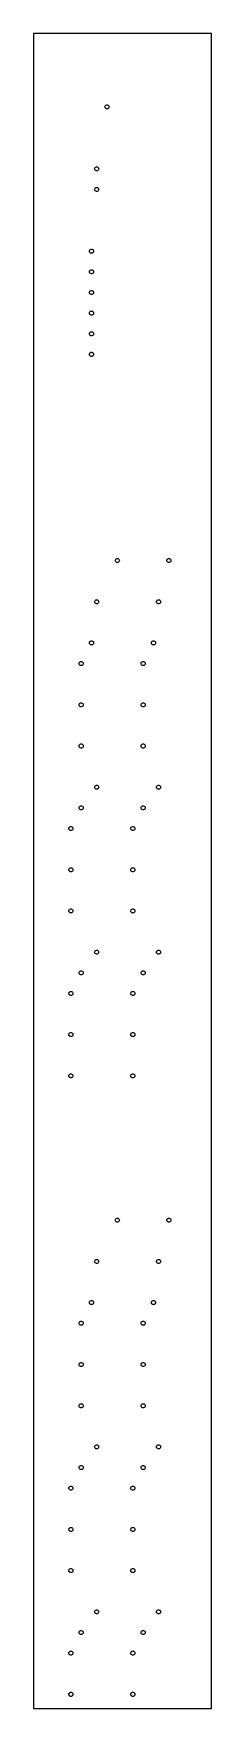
# Model space of a CAD drawing. Header units: metres. Extents: x 0 to 69, y 0 to 650.
import ezdxf

# ---------------------------------------------------------------- set-up
doc = ezdxf.new("R2010")
doc.units = ezdxf.units.M

msp = doc.modelspace()

# ---------------------------------------------------------------- linework, layer by layer
for p, q in [((69, 650), (0, 650)), ((0, 650), (0, 0)), ((69, 0), (69, 650)), ((27.7, 621.5), (27.7482, 621.774)), ((27.7482, 621.226), (27.7, 621.5)), ((27.7482, 621.774), (27.8872, 622.014)), ((27.8872, 620.986), (27.7482, 621.226)), ((27.8872, 622.014), (28.1, 622.193)), ((28.1, 620.807), (27.8872, 620.986)), ((28.1, 622.193), (28.3611, 622.288)), ((28.3611, 620.712), (28.1, 620.807)), ((28.3611, 622.288), (28.6389, 622.288)), ((28.6389, 620.712), (28.3611, 620.712)), ((28.6389, 622.288), (28.9, 622.193)), ((28.9, 620.807), (28.6389, 620.712)), ((28.9, 622.193), (29.1128, 622.014)), ((29.1128, 620.986), (28.9, 620.807)), ((29.1128, 622.014), (29.2518, 621.774)), ((29.2518, 621.226), (29.1128, 620.986)), ((29.2518, 621.774), (29.3, 621.5)), ((29.3, 621.5), (29.2518, 621.226)), ((23.7482, 597.774), (23.8872, 598.014)), ((23.8872, 598.014), (24.1, 598.193)), ((24.1, 598.193), (24.3611, 598.288)), ((24.3611, 598.288), (24.6389, 598.288)), ((24.6389, 598.288), (24.9, 598.193)), ((24.9, 598.193), (25.1128, 598.014)), ((25.1128, 598.014), (25.2518, 597.774)), ((23.7, 597.5), (23.7482, 597.774)), ((23.7482, 597.226), (23.7, 597.5)), ((23.8872, 596.986), (23.7482, 597.226)), ((24.1, 596.807), (23.8872, 596.986)), ((24.3611, 596.712), (24.1, 596.807)), ((24.6389, 596.712), (24.3611, 596.712)), ((24.9, 596.807), (24.6389, 596.712)), ((25.1128, 596.986), (24.9, 596.807)), ((25.2518, 597.226), (25.1128, 596.986)), ((25.2518, 597.774), (25.3, 597.5)), ((25.3, 597.5), (25.2518, 597.226)), ((23.7, 589.5), (23.7482, 589.774)), ((23.7482, 589.226), (23.7, 589.5)), ((23.7482, 589.774), (23.8872, 590.014)), ((23.8872, 588.986), (23.7482, 589.226)), ((23.8872, 590.014), (24.1, 590.193)), ((24.1, 588.807), (23.8872, 588.986)), ((24.1, 590.193), (24.3611, 590.288)), ((24.3611, 588.712), (24.1, 588.807)), ((24.3611, 590.288), (24.6389, 590.288)), ((24.6389, 588.712), (24.3611, 588.712)), ((24.6389, 590.288), (24.9, 590.193)), ((24.9, 588.807), (24.6389, 588.712)), ((24.9, 590.193), (25.1128, 590.014)), ((25.1128, 588.986), (24.9, 588.807)), ((25.1128, 590.014), (25.2518, 589.774)), ((25.2518, 589.226), (25.1128, 588.986)), ((25.2518, 589.774), (25.3, 589.5)), ((25.3, 589.5), (25.2518, 589.226)), ((21.7, 565.5), (21.7482, 565.774)), ((21.7482, 565.226), (21.7, 565.5)), ((21.7482, 565.774), (21.8872, 566.014)), ((21.8872, 566.014), (22.1, 566.193)), ((22.1, 566.193), (22.3611, 566.288)), ((22.3611, 566.288), (22.6389, 566.288)), ((22.6389, 566.288), (22.9, 566.193)), ((22.9, 566.193), (23.1128, 566.014)), ((23.1128, 566.014), (23.2518, 565.774)), ((23.2518, 565.774), (23.3, 565.5)), ((23.3, 565.5), (23.2518, 565.226)), ((21.8872, 564.986), (21.7482, 565.226)), ((22.1, 564.807), (21.8872, 564.986)), ((22.3611, 564.712), (22.1, 564.807)), ((22.6389, 564.712), (22.3611, 564.712)), ((22.9, 564.807), (22.6389, 564.712)), ((23.1128, 564.986), (22.9, 564.807)), ((23.2518, 565.226), (23.1128, 564.986)), ((21.7, 557.5), (21.7482, 557.774)), ((21.7482, 557.226), (21.7, 557.5)), ((21.7482, 557.774), (21.8872, 558.014)), ((21.8872, 556.986), (21.7482, 557.226)), ((21.8872, 558.014), (22.1, 558.193)), ((22.1, 556.807), (21.8872, 556.986)), ((22.1, 558.193), (22.3611, 558.288)), ((22.3611, 556.712), (22.1, 556.807)), ((22.3611, 558.288), (22.6389, 558.288)), ((22.6389, 556.712), (22.3611, 556.712)), ((22.6389, 558.288), (22.9, 558.193)), ((22.9, 556.807), (22.6389, 556.712)), ((22.9, 558.193), (23.1128, 558.014)), ((23.1128, 556.986), (22.9, 556.807)), ((23.1128, 558.014), (23.2518, 557.774)), ((23.2518, 557.226), (23.1128, 556.986)), ((23.2518, 557.774), (23.3, 557.5)), ((23.3, 557.5), (23.2518, 557.226)), ((21.7, 549.5), (21.7482, 549.774)), ((21.7482, 549.226), (21.7, 549.5)), ((21.7482, 549.774), (21.8872, 550.014)), ((21.8872, 548.986), (21.7482, 549.226)), ((21.8872, 550.014), (22.1, 550.193)), ((22.1, 548.807), (21.8872, 548.986)), ((22.1, 550.193), (22.3611, 550.288)), ((22.3611, 548.712), (22.1, 548.807)), ((22.3611, 550.288), (22.6389, 550.288)), ((22.6389, 548.712), (22.3611, 548.712)), ((22.6389, 550.288), (22.9, 550.193)), ((22.9, 548.807), (22.6389, 548.712)), ((22.9, 550.193), (23.1128, 550.014)), ((23.1128, 548.986), (22.9, 548.807)), ((23.1128, 550.014), (23.2518, 549.774)), ((23.2518, 549.226), (23.1128, 548.986)), ((23.2518, 549.774), (23.3, 549.5)), ((23.3, 549.5), (23.2518, 549.226)), ((21.7, 541.5), (21.7482, 541.774)), ((21.7482, 541.226), (21.7, 541.5)), ((21.7482, 541.774), (21.8872, 542.014)), ((21.8872, 540.986), (21.7482, 541.226)), ((21.8872, 542.014), (22.1, 542.193)), ((22.1, 540.807), (21.8872, 540.986)), ((22.1, 542.193), (22.3611, 542.288)), ((22.3611, 540.712), (22.1, 540.807)), ((22.3611, 542.288), (22.6389, 542.288)), ((22.6389, 540.712), (22.3611, 540.712)), ((22.6389, 542.288), (22.9, 542.193)), ((22.9, 540.807), (22.6389, 540.712)), ((22.9, 542.193), (23.1128, 542.014)), ((23.1128, 540.986), (22.9, 540.807)), ((23.1128, 542.014), (23.2518, 541.774)), ((23.2518, 541.226), (23.1128, 540.986)), ((23.2518, 541.774), (23.3, 541.5)), ((23.3, 541.5), (23.2518, 541.226)), ((21.7, 533.5), (21.7482, 533.774)), ((21.7482, 533.226), (21.7, 533.5)), ((21.7482, 533.774), (21.8872, 534.014)), ((21.8872, 532.986), (21.7482, 533.226)), ((21.8872, 534.014), (22.1, 534.193)), ((22.1, 534.193), (22.3611, 534.288)), ((22.3611, 534.288), (22.6389, 534.288)), ((22.6389, 534.288), (22.9, 534.193)), ((22.9, 534.193), (23.1128, 534.014)), ((23.1128, 534.014), (23.2518, 533.774)), ((23.2518, 533.226), (23.1128, 532.986)), ((23.2518, 533.774), (23.3, 533.5)), ((23.3, 533.5), (23.2518, 533.226)), ((22.1, 532.807), (21.8872, 532.986)), ((22.3611, 532.712), (22.1, 532.807)), ((22.6389, 532.712), (22.3611, 532.712)), ((22.9, 532.807), (22.6389, 532.712)), ((23.1128, 532.986), (22.9, 532.807)), ((21.7, 525.5), (21.7482, 525.774)), ((21.7482, 525.226), (21.7, 525.5)), ((21.7482, 525.774), (21.8872, 526.014)), ((21.8872, 524.986), (21.7482, 525.226)), ((21.8872, 526.014), (22.1, 526.193)), ((22.1, 524.807), (21.8872, 524.986)), ((22.1, 526.193), (22.3611, 526.288)), ((22.3611, 524.712), (22.1, 524.807)), ((22.3611, 526.288), (22.6389, 526.288)), ((22.6389, 524.712), (22.3611, 524.712)), ((22.6389, 526.288), (22.9, 526.193)), ((22.9, 524.807), (22.6389, 524.712)), ((22.9, 526.193), (23.1128, 526.014)), ((23.1128, 524.986), (22.9, 524.807)), ((23.1128, 526.014), (23.2518, 525.774)), ((23.2518, 525.226), (23.1128, 524.986)), ((23.2518, 525.774), (23.3, 525.5)), ((23.3, 525.5), (23.2518, 525.226)), ((31.7, 445.5), (31.7482, 445.774)), ((31.7482, 445.226), (31.7, 445.5)), ((31.7482, 445.774), (31.8872, 446.014)), ((31.8872, 444.986), (31.7482, 445.226)), ((31.8872, 446.014), (32.1, 446.193)), ((32.1, 444.807), (31.8872, 444.986)), ((32.1, 446.193), (32.3611, 446.288)), ((32.3611, 444.712), (32.1, 444.807)), ((32.3611, 446.288), (32.6389, 446.288)), ((32.6389, 444.712), (32.3611, 444.712)), ((32.6389, 446.288), (32.9, 446.193)), ((32.9, 444.807), (32.6389, 444.712)), ((32.9, 446.193), (33.1128, 446.014)), ((33.1128, 444.986), (32.9, 444.807)), ((33.1128, 446.014), (33.2518, 445.774)), ((33.2518, 445.226), (33.1128, 444.986)), ((33.2518, 445.774), (33.3, 445.5)), ((33.3, 445.5), (33.2518, 445.226)), ((51.7, 445.5), (51.7482, 445.774)), ((51.7482, 445.226), (51.7, 445.5)), ((51.7482, 445.774), (51.8872, 446.014)), ((51.8872, 444.986), (51.7482, 445.226)), ((51.8872, 446.014), (52.1, 446.193)), ((52.1, 444.807), (51.8872, 444.986)), ((52.1, 446.193), (52.3611, 446.288)), ((52.3611, 444.712), (52.1, 444.807)), ((52.3611, 446.288), (52.6389, 446.288)), ((52.6389, 444.712), (52.3611, 444.712)), ((52.6389, 446.288), (52.9, 446.193)), ((52.9, 444.807), (52.6389, 444.712)), ((52.9, 446.193), (53.1128, 446.014)), ((53.1128, 444.986), (52.9, 444.807)), ((53.1128, 446.014), (53.2518, 445.774)), ((53.2518, 445.226), (53.1128, 444.986)), ((53.2518, 445.774), (53.3, 445.5)), ((53.3, 445.5), (53.2518, 445.226)), ((23.7, 429.5), (23.7482, 429.774)), ((23.7482, 429.226), (23.7, 429.5)), ((23.7482, 429.774), (23.8872, 430.014)), ((23.8872, 428.986), (23.7482, 429.226)), ((23.8872, 430.014), (24.1, 430.193)), ((24.1, 430.193), (24.3611, 430.288)), ((24.3611, 430.288), (24.6389, 430.288)), ((24.6389, 430.288), (24.9, 430.193)), ((24.9, 430.193), (25.1128, 430.014)), ((25.1128, 430.014), (25.2518, 429.774)), ((25.2518, 429.226), (25.1128, 428.986)), ((25.2518, 429.774), (25.3, 429.5)), ((25.3, 429.5), (25.2518, 429.226)), ((47.7, 429.5), (47.7482, 429.774)), ((47.7482, 429.226), (47.7, 429.5)), ((47.7482, 429.774), (47.8872, 430.014)), ((47.8872, 428.986), (47.7482, 429.226)), ((47.8872, 430.014), (48.1, 430.193)), ((48.1, 430.193), (48.3611, 430.288)), ((48.3611, 430.288), (48.6389, 430.288)), ((48.6389, 430.288), (48.9, 430.193)), ((48.9, 430.193), (49.1128, 430.014)), ((49.1128, 430.014), (49.2518, 429.774)), ((49.2518, 429.226), (49.1128, 428.986)), ((49.2518, 429.774), (49.3, 429.5)), ((49.3, 429.5), (49.2518, 429.226)), ((24.1, 428.807), (23.8872, 428.986)), ((24.3611, 428.712), (24.1, 428.807)), ((24.6389, 428.712), (24.3611, 428.712)), ((24.9, 428.807), (24.6389, 428.712)), ((25.1128, 428.986), (24.9, 428.807)), ((48.1, 428.807), (47.8872, 428.986)), ((48.3611, 428.712), (48.1, 428.807)), ((48.6389, 428.712), (48.3611, 428.712)), ((48.9, 428.807), (48.6389, 428.712)), ((49.1128, 428.986), (48.9, 428.807)), ((21.7, 413.5), (21.7482, 413.774)), ((21.7482, 413.226), (21.7, 413.5)), ((21.7482, 413.774), (21.8872, 414.014)), ((21.8872, 412.986), (21.7482, 413.226)), ((21.8872, 414.014), (22.1, 414.193)), ((22.1, 412.807), (21.8872, 412.986)), ((22.1, 414.193), (22.3611, 414.288)), ((22.3611, 412.712), (22.1, 412.807)), ((22.3611, 414.288), (22.6389, 414.288)), ((22.6389, 412.712), (22.3611, 412.712)), ((22.6389, 414.288), (22.9, 414.193)), ((22.9, 412.807), (22.6389, 412.712)), ((22.9, 414.193), (23.1128, 414.014)), ((23.1128, 412.986), (22.9, 412.807)), ((23.1128, 414.014), (23.2518, 413.774)), ((23.2518, 413.226), (23.1128, 412.986)), ((23.2518, 413.774), (23.3, 413.5)), ((23.3, 413.5), (23.2518, 413.226)), ((45.7, 413.5), (45.7482, 413.774)), ((45.7482, 413.226), (45.7, 413.5)), ((45.7482, 413.774), (45.8872, 414.014)), ((45.8872, 412.986), (45.7482, 413.226)), ((45.8872, 414.014), (46.1, 414.193)), ((46.1, 412.807), (45.8872, 412.986)), ((46.1, 414.193), (46.3611, 414.288)), ((46.3611, 412.712), (46.1, 412.807)), ((46.3611, 414.288), (46.6389, 414.288)), ((46.6389, 412.712), (46.3611, 412.712)), ((46.6389, 414.288), (46.9, 414.193)), ((46.9, 412.807), (46.6389, 412.712)), ((46.9, 414.193), (47.1128, 414.014)), ((47.1128, 412.986), (46.9, 412.807)), ((47.1128, 414.014), (47.2518, 413.774)), ((47.2518, 413.226), (47.1128, 412.986)), ((47.2518, 413.774), (47.3, 413.5)), ((47.3, 413.5), (47.2518, 413.226)), ((17.7, 405.5), (17.7482, 405.774)), ((17.7482, 405.226), (17.7, 405.5)), ((17.7482, 405.774), (17.8872, 406.014)), ((17.8872, 404.986), (17.7482, 405.226)), ((17.8872, 406.014), (18.1, 406.193)), ((18.1, 404.807), (17.8872, 404.986)), ((18.1, 406.193), (18.3611, 406.288)), ((18.3611, 404.712), (18.1, 404.807)), ((18.3611, 406.288), (18.6389, 406.288)), ((18.6389, 404.712), (18.3611, 404.712)), ((18.6389, 406.288), (18.9, 406.193)), ((18.9, 404.807), (18.6389, 404.712)), ((18.9, 406.193), (19.1128, 406.014)), ((19.1128, 404.986), (18.9, 404.807)), ((19.1128, 406.014), (19.2518, 405.774)), ((19.2518, 405.226), (19.1128, 404.986)), ((19.2518, 405.774), (19.3, 405.5)), ((19.3, 405.5), (19.2518, 405.226)), ((41.7, 405.5), (41.7482, 405.774)), ((41.7482, 405.226), (41.7, 405.5)), ((41.7482, 405.774), (41.8872, 406.014)), ((41.8872, 404.986), (41.7482, 405.226)), ((41.8872, 406.014), (42.1, 406.193)), ((42.1, 404.807), (41.8872, 404.986)), ((42.1, 406.193), (42.3611, 406.288)), ((42.3611, 404.712), (42.1, 404.807)), ((42.3611, 406.288), (42.6389, 406.288)), ((42.6389, 404.712), (42.3611, 404.712)), ((42.6389, 406.288), (42.9, 406.193)), ((42.9, 404.807), (42.6389, 404.712)), ((42.9, 406.193), (43.1128, 406.014)), ((43.1128, 404.986), (42.9, 404.807)), ((43.1128, 406.014), (43.2518, 405.774)), ((43.2518, 405.226), (43.1128, 404.986)), ((43.2518, 405.774), (43.3, 405.5)), ((43.3, 405.5), (43.2518, 405.226)), ((17.7482, 389.774), (17.8872, 390.014)), ((17.8872, 390.014), (18.1, 390.193)), ((18.1, 390.193), (18.3611, 390.288)), ((18.3611, 390.288), (18.6389, 390.288)), ((18.6389, 390.288), (18.9, 390.193)), ((18.9, 390.193), (19.1128, 390.014)), ((19.1128, 390.014), (19.2518, 389.774)), ((41.7482, 389.774), (41.8872, 390.014)), ((41.8872, 390.014), (42.1, 390.193)), ((42.1, 390.193), (42.3611, 390.288)), ((42.3611, 390.288), (42.6389, 390.288)), ((42.6389, 390.288), (42.9, 390.193)), ((42.9, 390.193), (43.1128, 390.014)), ((43.1128, 390.014), (43.2518, 389.774)), ((17.7, 389.5), (17.7482, 389.774)), ((17.7482, 389.226), (17.7, 389.5)), ((17.8872, 388.986), (17.7482, 389.226)), ((18.1, 388.807), (17.8872, 388.986)), ((18.3611, 388.712), (18.1, 388.807)), ((18.6389, 388.712), (18.3611, 388.712)), ((18.9, 388.807), (18.6389, 388.712)), ((19.1128, 388.986), (18.9, 388.807)), ((19.2518, 389.226), (19.1128, 388.986)), ((19.2518, 389.774), (19.3, 389.5)), ((19.3, 389.5), (19.2518, 389.226)), ((41.7, 389.5), (41.7482, 389.774)), ((41.7482, 389.226), (41.7, 389.5)), ((41.8872, 388.986), (41.7482, 389.226)), ((42.1, 388.807), (41.8872, 388.986)), ((42.3611, 388.712), (42.1, 388.807)), ((42.6389, 388.712), (42.3611, 388.712)), ((42.9, 388.807), (42.6389, 388.712)), ((43.1128, 388.986), (42.9, 388.807)), ((43.2518, 389.226), (43.1128, 388.986)), ((43.2518, 389.774), (43.3, 389.5)), ((43.3, 389.5), (43.2518, 389.226)), ((17.7, 373.5), (17.7482, 373.774)), ((17.7482, 373.226), (17.7, 373.5)), ((17.7482, 373.774), (17.8872, 374.014)), ((17.8872, 372.986), (17.7482, 373.226)), ((17.8872, 374.014), (18.1, 374.193)), ((18.1, 372.807), (17.8872, 372.986)), ((18.1, 374.193), (18.3611, 374.288)), ((18.3611, 372.712), (18.1, 372.807)), ((18.3611, 374.288), (18.6389, 374.288)), ((18.6389, 372.712), (18.3611, 372.712)), ((18.6389, 374.288), (18.9, 374.193)), ((18.9, 372.807), (18.6389, 372.712)), ((18.9, 374.193), (19.1128, 374.014)), ((19.1128, 372.986), (18.9, 372.807)), ((19.1128, 374.014), (19.2518, 373.774)), ((19.2518, 373.226), (19.1128, 372.986)), ((19.2518, 373.774), (19.3, 373.5)), ((19.3, 373.5), (19.2518, 373.226)), ((41.7, 373.5), (41.7482, 373.774)), ((41.7482, 373.226), (41.7, 373.5)), ((41.7482, 373.774), (41.8872, 374.014)), ((41.8872, 372.986), (41.7482, 373.226)), ((41.8872, 374.014), (42.1, 374.193)), ((42.1, 372.807), (41.8872, 372.986)), ((42.1, 374.193), (42.3611, 374.288)), ((42.3611, 372.712), (42.1, 372.807)), ((42.3611, 374.288), (42.6389, 374.288)), ((42.6389, 372.712), (42.3611, 372.712)), ((42.6389, 374.288), (42.9, 374.193)), ((42.9, 372.807), (42.6389, 372.712)), ((42.9, 374.193), (43.1128, 374.014)), ((43.1128, 372.986), (42.9, 372.807)), ((43.1128, 374.014), (43.2518, 373.774)), ((43.2518, 373.226), (43.1128, 372.986)), ((43.2518, 373.774), (43.3, 373.5)), ((43.3, 373.5), (43.2518, 373.226)), ((23.7, 357.5), (23.7482, 357.774)), ((23.7482, 357.226), (23.7, 357.5)), ((23.7482, 357.774), (23.8872, 358.014)), ((23.8872, 358.014), (24.1, 358.193)), ((24.1, 358.193), (24.3611, 358.288)), ((24.3611, 358.288), (24.6389, 358.288)), ((24.6389, 358.288), (24.9, 358.193)), ((24.9, 358.193), (25.1128, 358.014)), ((25.1128, 358.014), (25.2518, 357.774)), ((25.2518, 357.774), (25.3, 357.5)), ((25.3, 357.5), (25.2518, 357.226)), ((47.7, 357.5), (47.7482, 357.774)), ((47.7482, 357.226), (47.7, 357.5)), ((47.7482, 357.774), (47.8872, 358.014)), ((47.8872, 358.014), (48.1, 358.193)), ((48.1, 358.193), (48.3611, 358.288)), ((48.3611, 358.288), (48.6389, 358.288)), ((48.6389, 358.288), (48.9, 358.193)), ((48.9, 358.193), (49.1128, 358.014)), ((49.1128, 358.014), (49.2518, 357.774)), ((49.2518, 357.774), (49.3, 357.5)), ((49.3, 357.5), (49.2518, 357.226)), ((23.8872, 356.986), (23.7482, 357.226)), ((24.1, 356.807), (23.8872, 356.986)), ((24.3611, 356.712), (24.1, 356.807)), ((24.6389, 356.712), (24.3611, 356.712)), ((24.9, 356.807), (24.6389, 356.712)), ((25.1128, 356.986), (24.9, 356.807)), ((25.2518, 357.226), (25.1128, 356.986)), ((47.8872, 356.986), (47.7482, 357.226)), ((48.1, 356.807), (47.8872, 356.986)), ((48.3611, 356.712), (48.1, 356.807)), ((48.6389, 356.712), (48.3611, 356.712)), ((48.9, 356.807), (48.6389, 356.712)), ((49.1128, 356.986), (48.9, 356.807)), ((49.2518, 357.226), (49.1128, 356.986)), ((17.7, 349.5), (17.7482, 349.774)), ((17.7482, 349.226), (17.7, 349.5)), ((17.7482, 349.774), (17.8872, 350.014)), ((17.8872, 348.986), (17.7482, 349.226)), ((17.8872, 350.014), (18.1, 350.193)), ((18.1, 348.807), (17.8872, 348.986)), ((18.1, 350.193), (18.3611, 350.288)), ((18.3611, 348.712), (18.1, 348.807)), ((18.3611, 350.288), (18.6389, 350.288)), ((18.6389, 348.712), (18.3611, 348.712)), ((18.6389, 350.288), (18.9, 350.193)), ((18.9, 348.807), (18.6389, 348.712)), ((18.9, 350.193), (19.1128, 350.014)), ((19.1128, 348.986), (18.9, 348.807)), ((19.1128, 350.014), (19.2518, 349.774)), ((19.2518, 349.226), (19.1128, 348.986)), ((19.2518, 349.774), (19.3, 349.5)), ((19.3, 349.5), (19.2518, 349.226)), ((41.7, 349.5), (41.7482, 349.774)), ((41.7482, 349.226), (41.7, 349.5)), ((41.7482, 349.774), (41.8872, 350.014)), ((41.8872, 348.986), (41.7482, 349.226)), ((41.8872, 350.014), (42.1, 350.193)), ((42.1, 348.807), (41.8872, 348.986)), ((42.1, 350.193), (42.3611, 350.288)), ((42.3611, 348.712), (42.1, 348.807)), ((42.3611, 350.288), (42.6389, 350.288)), ((42.6389, 348.712), (42.3611, 348.712)), ((42.6389, 350.288), (42.9, 350.193)), ((42.9, 348.807), (42.6389, 348.712)), ((42.9, 350.193), (43.1128, 350.014)), ((43.1128, 348.986), (42.9, 348.807)), ((43.1128, 350.014), (43.2518, 349.774)), ((43.2518, 349.226), (43.1128, 348.986)), ((43.2518, 349.774), (43.3, 349.5)), ((43.3, 349.5), (43.2518, 349.226)), ((13.7, 341.5), (13.7482, 341.774)), ((13.7482, 341.226), (13.7, 341.5)), ((13.7482, 341.774), (13.8872, 342.014)), ((13.8872, 340.986), (13.7482, 341.226)), ((13.8872, 342.014), (14.1, 342.193)), ((14.1, 340.807), (13.8872, 340.986)), ((14.1, 342.193), (14.3611, 342.288)), ((14.3611, 340.712), (14.1, 340.807)), ((14.3611, 342.288), (14.6389, 342.288)), ((14.6389, 340.712), (14.3611, 340.712)), ((14.6389, 342.288), (14.9, 342.193)), ((14.9, 340.807), (14.6389, 340.712)), ((14.9, 342.193), (15.1128, 342.014)), ((15.1128, 340.986), (14.9, 340.807)), ((15.1128, 342.014), (15.2517, 341.774)), ((15.2517, 341.226), (15.1128, 340.986)), ((15.2517, 341.774), (15.3, 341.5)), ((15.3, 341.5), (15.2517, 341.226)), ((37.7, 341.5), (37.7482, 341.774)), ((37.7482, 341.226), (37.7, 341.5)), ((37.7482, 341.774), (37.8872, 342.014)), ((37.8872, 340.986), (37.7482, 341.226)), ((37.8872, 342.014), (38.1, 342.193)), ((38.1, 340.807), (37.8872, 340.986)), ((38.1, 342.193), (38.3611, 342.288)), ((38.3611, 340.712), (38.1, 340.807)), ((38.3611, 342.288), (38.6389, 342.288)), ((38.6389, 340.712), (38.3611, 340.712)), ((38.6389, 342.288), (38.9, 342.193)), ((38.9, 340.807), (38.6389, 340.712)), ((38.9, 342.193), (39.1128, 342.014)), ((39.1128, 340.986), (38.9, 340.807)), ((39.1128, 342.014), (39.2518, 341.774)), ((39.2518, 341.226), (39.1128, 340.986)), ((39.2518, 341.774), (39.3, 341.5)), ((39.3, 341.5), (39.2518, 341.226)), ((13.7, 325.5), (13.7482, 325.774)), ((13.7482, 325.226), (13.7, 325.5)), ((13.7482, 325.774), (13.8872, 326.014)), ((13.8872, 324.986), (13.7482, 325.226)), ((13.8872, 326.014), (14.1, 326.193)), ((14.1, 326.193), (14.3611, 326.288)), ((14.3611, 326.288), (14.6389, 326.288)), ((14.6389, 326.288), (14.9, 326.193)), ((14.9, 326.193), (15.1128, 326.014)), ((15.1128, 326.014), (15.2517, 325.774)), ((15.2517, 325.226), (15.1128, 324.986)), ((15.2517, 325.774), (15.3, 325.5)), ((15.3, 325.5), (15.2517, 325.226)), ((37.7, 325.5), (37.7482, 325.774)), ((37.7482, 325.226), (37.7, 325.5)), ((37.7482, 325.774), (37.8872, 326.014)), ((37.8872, 324.986), (37.7482, 325.226)), ((37.8872, 326.014), (38.1, 326.193)), ((38.1, 326.193), (38.3611, 326.288)), ((38.3611, 326.288), (38.6389, 326.288)), ((38.6389, 326.288), (38.9, 326.193)), ((38.9, 326.193), (39.1128, 326.014)), ((39.1128, 326.014), (39.2518, 325.774)), ((39.2518, 325.226), (39.1128, 324.986)), ((39.2518, 325.774), (39.3, 325.5)), ((39.3, 325.5), (39.2518, 325.226)), ((14.1, 324.807), (13.8872, 324.986)), ((14.3611, 324.712), (14.1, 324.807)), ((14.6389, 324.712), (14.3611, 324.712)), ((14.9, 324.807), (14.6389, 324.712)), ((15.1128, 324.986), (14.9, 324.807)), ((38.1, 324.807), (37.8872, 324.986)), ((38.3611, 324.712), (38.1, 324.807)), ((38.6389, 324.712), (38.3611, 324.712)), ((38.9, 324.807), (38.6389, 324.712)), ((39.1128, 324.986), (38.9, 324.807)), ((13.7, 309.5), (13.7482, 309.774)), ((13.7482, 309.226), (13.7, 309.5)), ((13.7482, 309.774), (13.8872, 310.014)), ((13.8872, 308.986), (13.7482, 309.226)), ((13.8872, 310.014), (14.1, 310.193)), ((14.1, 308.807), (13.8872, 308.986)), ((14.1, 310.193), (14.3611, 310.288)), ((14.3611, 308.712), (14.1, 308.807)), ((14.3611, 310.288), (14.6389, 310.288)), ((14.6389, 308.712), (14.3611, 308.712)), ((14.6389, 310.288), (14.9, 310.193)), ((14.9, 308.807), (14.6389, 308.712)), ((14.9, 310.193), (15.1128, 310.014)), ((15.1128, 308.986), (14.9, 308.807)), ((15.1128, 310.014), (15.2517, 309.774)), ((15.2517, 309.226), (15.1128, 308.986)), ((15.2517, 309.774), (15.3, 309.5)), ((15.3, 309.5), (15.2517, 309.226)), ((37.7, 309.5), (37.7482, 309.774)), ((37.7482, 309.226), (37.7, 309.5)), ((37.7482, 309.774), (37.8872, 310.014)), ((37.8872, 308.986), (37.7482, 309.226)), ((37.8872, 310.014), (38.1, 310.193)), ((38.1, 308.807), (37.8872, 308.986)), ((38.1, 310.193), (38.3611, 310.288)), ((38.3611, 308.712), (38.1, 308.807)), ((38.3611, 310.288), (38.6389, 310.288)), ((38.6389, 308.712), (38.3611, 308.712)), ((38.6389, 310.288), (38.9, 310.193)), ((38.9, 308.807), (38.6389, 308.712)), ((38.9, 310.193), (39.1128, 310.014)), ((39.1128, 308.986), (38.9, 308.807)), ((39.1128, 310.014), (39.2518, 309.774)), ((39.2518, 309.226), (39.1128, 308.986)), ((39.2518, 309.774), (39.3, 309.5)), ((39.3, 309.5), (39.2518, 309.226)), ((23.7, 293.5), (23.7482, 293.774)), ((23.7482, 293.226), (23.7, 293.5)), ((23.7482, 293.774), (23.8872, 294.014)), ((23.8872, 292.986), (23.7482, 293.226)), ((23.8872, 294.014), (24.1, 294.193)), ((24.1, 292.807), (23.8872, 292.986)), ((24.1, 294.193), (24.3611, 294.288)), ((24.3611, 292.712), (24.1, 292.807)), ((24.3611, 294.288), (24.6389, 294.288)), ((24.6389, 292.712), (24.3611, 292.712)), ((24.6389, 294.288), (24.9, 294.193)), ((24.9, 292.807), (24.6389, 292.712)), ((24.9, 294.193), (25.1128, 294.014)), ((25.1128, 292.986), (24.9, 292.807)), ((25.1128, 294.014), (25.2518, 293.774)), ((25.2518, 293.226), (25.1128, 292.986)), ((25.2518, 293.774), (25.3, 293.5)), ((25.3, 293.5), (25.2518, 293.226)), ((47.7, 293.5), (47.7482, 293.774)), ((47.7482, 293.226), (47.7, 293.5)), ((47.7482, 293.774), (47.8872, 294.014)), ((47.8872, 292.986), (47.7482, 293.226)), ((47.8872, 294.014), (48.1, 294.193)), ((48.1, 292.807), (47.8872, 292.986)), ((48.1, 294.193), (48.3611, 294.288)), ((48.3611, 292.712), (48.1, 292.807)), ((48.3611, 294.288), (48.6389, 294.288)), ((48.6389, 292.712), (48.3611, 292.712)), ((48.6389, 294.288), (48.9, 294.193)), ((48.9, 292.807), (48.6389, 292.712)), ((48.9, 294.193), (49.1128, 294.014)), ((49.1128, 292.986), (48.9, 292.807)), ((49.1128, 294.014), (49.2518, 293.774)), ((49.2518, 293.226), (49.1128, 292.986)), ((49.2518, 293.774), (49.3, 293.5)), ((49.3, 293.5), (49.2518, 293.226)), ((17.7482, 285.774), (17.8872, 286.014)), ((17.8872, 286.014), (18.1, 286.193)), ((18.1, 286.193), (18.3611, 286.288)), ((18.3611, 286.288), (18.6389, 286.288)), ((18.6389, 286.288), (18.9, 286.193)), ((18.9, 286.193), (19.1128, 286.014)), ((19.1128, 286.014), (19.2518, 285.774)), ((41.7482, 285.774), (41.8872, 286.014)), ((41.8872, 286.014), (42.1, 286.193)), ((42.1, 286.193), (42.3611, 286.288)), ((42.3611, 286.288), (42.6389, 286.288)), ((42.6389, 286.288), (42.9, 286.193)), ((42.9, 286.193), (43.1128, 286.014)), ((43.1128, 286.014), (43.2518, 285.774)), ((17.7, 285.5), (17.7482, 285.774)), ((17.7482, 285.226), (17.7, 285.5)), ((17.8872, 284.986), (17.7482, 285.226)), ((18.1, 284.807), (17.8872, 284.986)), ((18.3611, 284.712), (18.1, 284.807)), ((18.6389, 284.712), (18.3611, 284.712)), ((18.9, 284.807), (18.6389, 284.712)), ((19.1128, 284.986), (18.9, 284.807)), ((19.2518, 285.226), (19.1128, 284.986)), ((19.2518, 285.774), (19.3, 285.5)), ((19.3, 285.5), (19.2518, 285.226)), ((41.7, 285.5), (41.7482, 285.774)), ((41.7482, 285.226), (41.7, 285.5)), ((41.8872, 284.986), (41.7482, 285.226)), ((42.1, 284.807), (41.8872, 284.986)), ((42.3611, 284.712), (42.1, 284.807)), ((42.6389, 284.712), (42.3611, 284.712)), ((42.9, 284.807), (42.6389, 284.712)), ((43.1128, 284.986), (42.9, 284.807)), ((43.2518, 285.226), (43.1128, 284.986)), ((43.2518, 285.774), (43.3, 285.5)), ((43.3, 285.5), (43.2518, 285.226)), ((13.7, 277.5), (13.7482, 277.774)), ((13.7482, 277.226), (13.7, 277.5)), ((13.7482, 277.774), (13.8872, 278.014)), ((13.8872, 276.986), (13.7482, 277.226)), ((13.8872, 278.014), (14.1, 278.193)), ((14.1, 276.807), (13.8872, 276.986)), ((14.1, 278.193), (14.3611, 278.288)), ((14.3611, 276.712), (14.1, 276.807)), ((14.3611, 278.288), (14.6389, 278.288)), ((14.6389, 276.712), (14.3611, 276.712)), ((14.6389, 278.288), (14.9, 278.193)), ((14.9, 276.807), (14.6389, 276.712)), ((14.9, 278.193), (15.1128, 278.014)), ((15.1128, 276.986), (14.9, 276.807)), ((15.1128, 278.014), (15.2517, 277.774)), ((15.2517, 277.226), (15.1128, 276.986)), ((15.2517, 277.774), (15.3, 277.5)), ((15.3, 277.5), (15.2517, 277.226)), ((37.7, 277.5), (37.7482, 277.774)), ((37.7482, 277.226), (37.7, 277.5)), ((37.7482, 277.774), (37.8872, 278.014)), ((37.8872, 276.986), (37.7482, 277.226)), ((37.8872, 278.014), (38.1, 278.193)), ((38.1, 276.807), (37.8872, 276.986)), ((38.1, 278.193), (38.3611, 278.288)), ((38.3611, 276.712), (38.1, 276.807)), ((38.3611, 278.288), (38.6389, 278.288)), ((38.6389, 276.712), (38.3611, 276.712)), ((38.6389, 278.288), (38.9, 278.193)), ((38.9, 276.807), (38.6389, 276.712)), ((38.9, 278.193), (39.1128, 278.014)), ((39.1128, 276.986), (38.9, 276.807)), ((39.1128, 278.014), (39.2518, 277.774)), ((39.2518, 277.226), (39.1128, 276.986)), ((39.2518, 277.774), (39.3, 277.5)), ((39.3, 277.5), (39.2518, 277.226)), ((13.7, 261.5), (13.7482, 261.774)), ((13.7482, 261.226), (13.7, 261.5)), ((13.7482, 261.774), (13.8872, 262.014)), ((13.8872, 260.986), (13.7482, 261.226)), ((13.8872, 262.014), (14.1, 262.193)), ((14.1, 260.807), (13.8872, 260.986)), ((14.1, 262.193), (14.3611, 262.288)), ((14.3611, 260.712), (14.1, 260.807)), ((14.3611, 262.288), (14.6389, 262.288)), ((14.6389, 260.712), (14.3611, 260.712)), ((14.6389, 262.288), (14.9, 262.193)), ((14.9, 260.807), (14.6389, 260.712)), ((14.9, 262.193), (15.1128, 262.014)), ((15.1128, 260.986), (14.9, 260.807)), ((15.1128, 262.014), (15.2517, 261.774)), ((15.2517, 261.226), (15.1128, 260.986)), ((15.2517, 261.774), (15.3, 261.5)), ((15.3, 261.5), (15.2517, 261.226)), ((37.7, 261.5), (37.7482, 261.774)), ((37.7482, 261.226), (37.7, 261.5)), ((37.7482, 261.774), (37.8872, 262.014)), ((37.8872, 260.986), (37.7482, 261.226)), ((37.8872, 262.014), (38.1, 262.193)), ((38.1, 260.807), (37.8872, 260.986)), ((38.1, 262.193), (38.3611, 262.288)), ((38.3611, 260.712), (38.1, 260.807)), ((38.3611, 262.288), (38.6389, 262.288)), ((38.6389, 260.712), (38.3611, 260.712)), ((38.6389, 262.288), (38.9, 262.193)), ((38.9, 260.807), (38.6389, 260.712)), ((38.9, 262.193), (39.1128, 262.014)), ((39.1128, 260.986), (38.9, 260.807)), ((39.1128, 262.014), (39.2518, 261.774)), ((39.2518, 261.226), (39.1128, 260.986)), ((39.2518, 261.774), (39.3, 261.5)), ((39.3, 261.5), (39.2518, 261.226)), ((13.7, 245.5), (13.7482, 245.774)), ((13.7482, 245.226), (13.7, 245.5)), ((13.7482, 245.774), (13.8872, 246.014)), ((13.8872, 244.986), (13.7482, 245.226)), ((13.8872, 246.014), (14.1, 246.193)), ((14.1, 244.807), (13.8872, 244.986)), ((14.1, 246.193), (14.3611, 246.288)), ((14.3611, 244.712), (14.1, 244.807)), ((14.3611, 246.288), (14.6389, 246.288)), ((14.6389, 244.712), (14.3611, 244.712)), ((14.6389, 246.288), (14.9, 246.193)), ((14.9, 244.807), (14.6389, 244.712)), ((14.9, 246.193), (15.1128, 246.014)), ((15.1128, 244.986), (14.9, 244.807)), ((15.1128, 246.014), (15.2517, 245.774)), ((15.2517, 245.226), (15.1128, 244.986)), ((15.2517, 245.774), (15.3, 245.5)), ((15.3, 245.5), (15.2517, 245.226)), ((37.7, 245.5), (37.7482, 245.774)), ((37.7482, 245.226), (37.7, 245.5)), ((37.7482, 245.774), (37.8872, 246.014)), ((37.8872, 244.986), (37.7482, 245.226)), ((37.8872, 246.014), (38.1, 246.193)), ((38.1, 244.807), (37.8872, 244.986)), ((38.1, 246.193), (38.3611, 246.288)), ((38.3611, 244.712), (38.1, 244.807)), ((38.3611, 246.288), (38.6389, 246.288)), ((38.6389, 244.712), (38.3611, 244.712)), ((38.6389, 246.288), (38.9, 246.193)), ((38.9, 244.807), (38.6389, 244.712)), ((38.9, 246.193), (39.1128, 246.014)), ((39.1128, 244.986), (38.9, 244.807)), ((39.1128, 246.014), (39.2518, 245.774)), ((39.2518, 245.226), (39.1128, 244.986)), ((39.2518, 245.774), (39.3, 245.5)), ((39.3, 245.5), (39.2518, 245.226)), ((31.7, 189.5), (31.7482, 189.774)), ((31.7482, 189.226), (31.7, 189.5)), ((31.7482, 189.774), (31.8872, 190.014)), ((31.8872, 188.986), (31.7482, 189.226)), ((31.8872, 190.014), (32.1, 190.193)), ((32.1, 188.807), (31.8872, 188.986)), ((32.1, 190.193), (32.3611, 190.288)), ((32.3611, 188.712), (32.1, 188.807)), ((32.3611, 190.288), (32.6389, 190.288)), ((32.6389, 188.712), (32.3611, 188.712)), ((32.6389, 190.288), (32.9, 190.193)), ((32.9, 188.807), (32.6389, 188.712)), ((32.9, 190.193), (33.1128, 190.014)), ((33.1128, 188.986), (32.9, 188.807)), ((33.1128, 190.014), (33.2518, 189.774)), ((33.2518, 189.226), (33.1128, 188.986)), ((33.2518, 189.774), (33.3, 189.5)), ((33.3, 189.5), (33.2518, 189.226)), ((51.7, 189.5), (51.7482, 189.774)), ((51.7482, 189.226), (51.7, 189.5)), ((51.7482, 189.774), (51.8872, 190.014)), ((51.8872, 188.986), (51.7482, 189.226)), ((51.8872, 190.014), (52.1, 190.193)), ((52.1, 188.807), (51.8872, 188.986)), ((52.1, 190.193), (52.3611, 190.288)), ((52.3611, 188.712), (52.1, 188.807)), ((52.3611, 190.288), (52.6389, 190.288)), ((52.6389, 188.712), (52.3611, 188.712)), ((52.6389, 190.288), (52.9, 190.193)), ((52.9, 188.807), (52.6389, 188.712)), ((52.9, 190.193), (53.1128, 190.014)), ((53.1128, 188.986), (52.9, 188.807)), ((53.1128, 190.014), (53.2518, 189.774)), ((53.2518, 189.226), (53.1128, 188.986)), ((53.2518, 189.774), (53.3, 189.5)), ((53.3, 189.5), (53.2518, 189.226)), ((23.7, 173.5), (23.7482, 173.774)), ((23.7482, 173.226), (23.7, 173.5)), ((23.7482, 173.774), (23.8872, 174.014)), ((23.8872, 172.986), (23.7482, 173.226)), ((23.8872, 174.014), (24.1, 174.193)), ((24.1, 172.807), (23.8872, 172.986)), ((24.1, 174.193), (24.3611, 174.288)), ((24.3611, 172.712), (24.1, 172.807)), ((24.3611, 174.288), (24.6389, 174.288)), ((24.6389, 172.712), (24.3611, 172.712)), ((24.6389, 174.288), (24.9, 174.193)), ((24.9, 172.807), (24.6389, 172.712)), ((24.9, 174.193), (25.1128, 174.014)), ((25.1128, 172.986), (24.9, 172.807)), ((25.1128, 174.014), (25.2518, 173.774)), ((25.2518, 173.226), (25.1128, 172.986)), ((25.2518, 173.774), (25.3, 173.5)), ((25.3, 173.5), (25.2518, 173.226)), ((47.7, 173.5), (47.7482, 173.774)), ((47.7482, 173.226), (47.7, 173.5)), ((47.7482, 173.774), (47.8872, 174.014)), ((47.8872, 172.986), (47.7482, 173.226)), ((47.8872, 174.014), (48.1, 174.193)), ((48.1, 172.807), (47.8872, 172.986)), ((48.1, 174.193), (48.3611, 174.288)), ((48.3611, 172.712), (48.1, 172.807)), ((48.3611, 174.288), (48.6389, 174.288)), ((48.6389, 172.712), (48.3611, 172.712)), ((48.6389, 174.288), (48.9, 174.193)), ((48.9, 172.807), (48.6389, 172.712)), ((48.9, 174.193), (49.1128, 174.014)), ((49.1128, 172.986), (48.9, 172.807)), ((49.1128, 174.014), (49.2518, 173.774)), ((49.2518, 173.226), (49.1128, 172.986)), ((49.2518, 173.774), (49.3, 173.5)), ((49.3, 173.5), (49.2518, 173.226)), ((21.7, 157.5), (21.7482, 157.774)), ((21.7482, 157.226), (21.7, 157.5)), ((21.7482, 157.774), (21.8872, 158.014)), ((21.8872, 156.986), (21.7482, 157.226)), ((21.8872, 158.014), (22.1, 158.193)), ((22.1, 156.807), (21.8872, 156.986)), ((22.1, 158.193), (22.3611, 158.288)), ((22.3611, 156.712), (22.1, 156.807)), ((22.3611, 158.288), (22.6389, 158.288)), ((22.6389, 156.712), (22.3611, 156.712)), ((22.6389, 158.288), (22.9, 158.193)), ((22.9, 156.807), (22.6389, 156.712)), ((22.9, 158.193), (23.1128, 158.014)), ((23.1128, 156.986), (22.9, 156.807)), ((23.1128, 158.014), (23.2518, 157.774)), ((23.2518, 157.226), (23.1128, 156.986)), ((23.2518, 157.774), (23.3, 157.5)), ((23.3, 157.5), (23.2518, 157.226)), ((45.7, 157.5), (45.7482, 157.774)), ((45.7482, 157.226), (45.7, 157.5)), ((45.7482, 157.774), (45.8872, 158.014)), ((45.8872, 156.986), (45.7482, 157.226)), ((45.8872, 158.014), (46.1, 158.193)), ((46.1, 156.807), (45.8872, 156.986)), ((46.1, 158.193), (46.3611, 158.288)), ((46.3611, 156.712), (46.1, 156.807)), ((46.3611, 158.288), (46.6389, 158.288)), ((46.6389, 156.712), (46.3611, 156.712)), ((46.6389, 158.288), (46.9, 158.193)), ((46.9, 156.807), (46.6389, 156.712)), ((46.9, 158.193), (47.1128, 158.014)), ((47.1128, 156.986), (46.9, 156.807)), ((47.1128, 158.014), (47.2518, 157.774)), ((47.2518, 157.226), (47.1128, 156.986)), ((47.2518, 157.774), (47.3, 157.5)), ((47.3, 157.5), (47.2518, 157.226)), ((17.7, 149.5), (17.7482, 149.774)), ((17.7482, 149.226), (17.7, 149.5)), ((17.7482, 149.774), (17.8872, 150.014)), ((17.8872, 150.014), (18.1, 150.193)), ((18.1, 150.193), (18.3611, 150.288)), ((18.3611, 150.288), (18.6389, 150.288)), ((18.6389, 150.288), (18.9, 150.193)), ((18.9, 150.193), (19.1128, 150.014)), ((19.1128, 150.014), (19.2518, 149.774)), ((19.2518, 149.774), (19.3, 149.5)), ((19.3, 149.5), (19.2518, 149.226)), ((41.7, 149.5), (41.7482, 149.774)), ((41.7482, 149.226), (41.7, 149.5)), ((41.7482, 149.774), (41.8872, 150.014)), ((41.8872, 150.014), (42.1, 150.193)), ((42.1, 150.193), (42.3611, 150.288)), ((42.3611, 150.288), (42.6389, 150.288)), ((42.6389, 150.288), (42.9, 150.193)), ((42.9, 150.193), (43.1128, 150.014)), ((43.1128, 150.014), (43.2518, 149.774)), ((43.2518, 149.774), (43.3, 149.5)), ((43.3, 149.5), (43.2518, 149.226)), ((17.8872, 148.986), (17.7482, 149.226)), ((18.1, 148.807), (17.8872, 148.986)), ((18.3611, 148.712), (18.1, 148.807)), ((18.6389, 148.712), (18.3611, 148.712)), ((18.9, 148.807), (18.6389, 148.712)), ((19.1128, 148.986), (18.9, 148.807)), ((19.2518, 149.226), (19.1128, 148.986)), ((41.8872, 148.986), (41.7482, 149.226)), ((42.1, 148.807), (41.8872, 148.986)), ((42.3611, 148.712), (42.1, 148.807)), ((42.6389, 148.712), (42.3611, 148.712)), ((42.9, 148.807), (42.6389, 148.712)), ((43.1128, 148.986), (42.9, 148.807)), ((43.2518, 149.226), (43.1128, 148.986)), ((17.7, 133.5), (17.7482, 133.774)), ((17.7482, 133.226), (17.7, 133.5)), ((17.7482, 133.774), (17.8872, 134.014)), ((17.8872, 132.986), (17.7482, 133.226)), ((17.8872, 134.014), (18.1, 134.193)), ((18.1, 132.807), (17.8872, 132.986)), ((18.1, 134.193), (18.3611, 134.288)), ((18.3611, 132.712), (18.1, 132.807)), ((18.3611, 134.288), (18.6389, 134.288)), ((18.6389, 132.712), (18.3611, 132.712)), ((18.6389, 134.288), (18.9, 134.193)), ((18.9, 132.807), (18.6389, 132.712)), ((18.9, 134.193), (19.1128, 134.014)), ((19.1128, 132.986), (18.9, 132.807)), ((19.1128, 134.014), (19.2518, 133.774)), ((19.2518, 133.226), (19.1128, 132.986)), ((19.2518, 133.774), (19.3, 133.5)), ((19.3, 133.5), (19.2518, 133.226)), ((41.7, 133.5), (41.7482, 133.774)), ((41.7482, 133.226), (41.7, 133.5)), ((41.7482, 133.774), (41.8872, 134.014)), ((41.8872, 132.986), (41.7482, 133.226)), ((41.8872, 134.014), (42.1, 134.193)), ((42.1, 132.807), (41.8872, 132.986)), ((42.1, 134.193), (42.3611, 134.288)), ((42.3611, 132.712), (42.1, 132.807)), ((42.3611, 134.288), (42.6389, 134.288)), ((42.6389, 132.712), (42.3611, 132.712)), ((42.6389, 134.288), (42.9, 134.193)), ((42.9, 132.807), (42.6389, 132.712)), ((42.9, 134.193), (43.1128, 134.014)), ((43.1128, 132.986), (42.9, 132.807)), ((43.1128, 134.014), (43.2518, 133.774)), ((43.2518, 133.226), (43.1128, 132.986)), ((43.2518, 133.774), (43.3, 133.5)), ((43.3, 133.5), (43.2518, 133.226)), ((17.7, 117.5), (17.7482, 117.774)), ((17.7482, 117.226), (17.7, 117.5)), ((17.7482, 117.774), (17.8872, 118.014)), ((17.8872, 116.986), (17.7482, 117.226)), ((17.8872, 118.014), (18.1, 118.193)), ((18.1, 118.193), (18.3611, 118.288)), ((18.3611, 118.288), (18.6389, 118.288)), ((18.6389, 118.288), (18.9, 118.193)), ((18.9, 118.193), (19.1128, 118.014)), ((19.1128, 118.014), (19.2518, 117.774)), ((19.2518, 117.226), (19.1128, 116.986)), ((19.2518, 117.774), (19.3, 117.5)), ((19.3, 117.5), (19.2518, 117.226)), ((41.7, 117.5), (41.7482, 117.774)), ((41.7482, 117.226), (41.7, 117.5)), ((41.7482, 117.774), (41.8872, 118.014)), ((41.8872, 116.986), (41.7482, 117.226)), ((41.8872, 118.014), (42.1, 118.193)), ((42.1, 118.193), (42.3611, 118.288)), ((42.3611, 118.288), (42.6389, 118.288)), ((42.6389, 118.288), (42.9, 118.193)), ((42.9, 118.193), (43.1128, 118.014)), ((43.1128, 118.014), (43.2518, 117.774)), ((43.2518, 117.226), (43.1128, 116.986)), ((43.2518, 117.774), (43.3, 117.5)), ((43.3, 117.5), (43.2518, 117.226)), ((18.1, 116.807), (17.8872, 116.986)), ((18.3611, 116.712), (18.1, 116.807)), ((18.6389, 116.712), (18.3611, 116.712)), ((18.9, 116.807), (18.6389, 116.712)), ((19.1128, 116.986), (18.9, 116.807)), ((42.1, 116.807), (41.8872, 116.986)), ((42.3611, 116.712), (42.1, 116.807)), ((42.6389, 116.712), (42.3611, 116.712)), ((42.9, 116.807), (42.6389, 116.712)), ((43.1128, 116.986), (42.9, 116.807)), ((23.7, 101.5), (23.7482, 101.774)), ((23.7482, 101.226), (23.7, 101.5)), ((23.7482, 101.774), (23.8872, 102.014)), ((23.8872, 100.986), (23.7482, 101.226)), ((23.8872, 102.014), (24.1, 102.193)), ((24.1, 100.807), (23.8872, 100.986)), ((24.1, 102.193), (24.3611, 102.288)), ((24.3611, 100.712), (24.1, 100.807)), ((24.3611, 102.288), (24.6389, 102.288)), ((24.6389, 100.712), (24.3611, 100.712)), ((24.6389, 102.288), (24.9, 102.193)), ((24.9, 100.807), (24.6389, 100.712)), ((24.9, 102.193), (25.1128, 102.014)), ((25.1128, 100.986), (24.9, 100.807)), ((25.1128, 102.014), (25.2518, 101.774)), ((25.2518, 101.226), (25.1128, 100.986)), ((25.2518, 101.774), (25.3, 101.5)), ((25.3, 101.5), (25.2518, 101.226)), ((47.7, 101.5), (47.7482, 101.774)), ((47.7482, 101.226), (47.7, 101.5)), ((47.7482, 101.774), (47.8872, 102.014)), ((47.8872, 100.986), (47.7482, 101.226)), ((47.8872, 102.014), (48.1, 102.193)), ((48.1, 100.807), (47.8872, 100.986)), ((48.1, 102.193), (48.3611, 102.288)), ((48.3611, 100.712), (48.1, 100.807)), ((48.3611, 102.288), (48.6389, 102.288)), ((48.6389, 100.712), (48.3611, 100.712)), ((48.6389, 102.288), (48.9, 102.193)), ((48.9, 100.807), (48.6389, 100.712)), ((48.9, 102.193), (49.1128, 102.014)), ((49.1128, 100.986), (48.9, 100.807)), ((49.1128, 102.014), (49.2518, 101.774)), ((49.2518, 101.226), (49.1128, 100.986)), ((49.2518, 101.774), (49.3, 101.5)), ((49.3, 101.5), (49.2518, 101.226)), ((17.7, 93.5), (17.7482, 93.7736)), ((17.7482, 93.2264), (17.7, 93.5)), ((17.7482, 93.7736), (17.8872, 94.0142)), ((17.8872, 92.9858), (17.7482, 93.2264)), ((17.8872, 94.0142), (18.1, 94.1928)), ((18.1, 92.8072), (17.8872, 92.9858)), ((18.1, 94.1928), (18.3611, 94.2878)), ((18.3611, 92.7121), (18.1, 92.8072)), ((18.3611, 94.2878), (18.6389, 94.2878)), ((18.6389, 92.7121), (18.3611, 92.7121)), ((18.6389, 94.2878), (18.9, 94.1928)), ((18.9, 92.8072), (18.6389, 92.7121)), ((18.9, 94.1928), (19.1128, 94.0142)), ((19.1128, 92.9858), (18.9, 92.8072)), ((19.1128, 94.0142), (19.2518, 93.7736)), ((19.2518, 93.2264), (19.1128, 92.9858)), ((19.2518, 93.7736), (19.3, 93.5)), ((19.3, 93.5), (19.2518, 93.2264)), ((41.7, 93.5), (41.7482, 93.7736)), ((41.7482, 93.2264), (41.7, 93.5)), ((41.7482, 93.7736), (41.8872, 94.0142)), ((41.8872, 92.9858), (41.7482, 93.2264)), ((41.8872, 94.0142), (42.1, 94.1928)), ((42.1, 92.8072), (41.8872, 92.9858)), ((42.1, 94.1928), (42.3611, 94.2878)), ((42.3611, 92.7121), (42.1, 92.8072)), ((42.3611, 94.2878), (42.6389, 94.2878)), ((42.6389, 92.7121), (42.3611, 92.7121)), ((42.6389, 94.2878), (42.9, 94.1928)), ((42.9, 92.8072), (42.6389, 92.7121)), ((42.9, 94.1928), (43.1128, 94.0142)), ((43.1128, 92.9858), (42.9, 92.8072)), ((43.1128, 94.0142), (43.2518, 93.7736)), ((43.2518, 93.2264), (43.1128, 92.9858)), ((43.2518, 93.7736), (43.3, 93.5)), ((43.3, 93.5), (43.2518, 93.2264)), ((13.7, 85.5), (13.7482, 85.7736)), ((13.7482, 85.2264), (13.7, 85.5)), ((13.7482, 85.7736), (13.8872, 86.0142)), ((13.8872, 84.9858), (13.7482, 85.2264)), ((13.8872, 86.0142), (14.1, 86.1928)), ((14.1, 84.8072), (13.8872, 84.9858)), ((14.1, 86.1928), (14.3611, 86.2878)), ((14.3611, 84.7121), (14.1, 84.8072)), ((14.3611, 86.2878), (14.6389, 86.2878)), ((14.6389, 84.7121), (14.3611, 84.7121)), ((14.6389, 86.2878), (14.9, 86.1928)), ((14.9, 84.8072), (14.6389, 84.7121)), ((14.9, 86.1928), (15.1128, 86.0142)), ((15.1128, 84.9858), (14.9, 84.8072)), ((15.1128, 86.0142), (15.2517, 85.7736)), ((15.2517, 85.2264), (15.1128, 84.9858)), ((15.2517, 85.7736), (15.3, 85.5)), ((15.3, 85.5), (15.2517, 85.2264)), ((37.7, 85.5), (37.7482, 85.7736)), ((37.7482, 85.2264), (37.7, 85.5)), ((37.7482, 85.7736), (37.8872, 86.0142)), ((37.8872, 84.9858), (37.7482, 85.2264)), ((37.8872, 86.0142), (38.1, 86.1928)), ((38.1, 84.8072), (37.8872, 84.9858)), ((38.1, 86.1928), (38.3611, 86.2878)), ((38.3611, 84.7121), (38.1, 84.8072)), ((38.3611, 86.2878), (38.6389, 86.2878)), ((38.6389, 84.7121), (38.3611, 84.7121)), ((38.6389, 86.2878), (38.9, 86.1928)), ((38.9, 84.8072), (38.6389, 84.7121)), ((38.9, 86.1928), (39.1128, 86.0142)), ((39.1128, 84.9858), (38.9, 84.8072)), ((39.1128, 86.0142), (39.2518, 85.7736)), ((39.2518, 85.2264), (39.1128, 84.9858)), ((39.2518, 85.7736), (39.3, 85.5)), ((39.3, 85.5), (39.2518, 85.2264)), ((13.7, 69.5), (13.7482, 69.7736)), ((13.7482, 69.2264), (13.7, 69.5)), ((13.7482, 69.7736), (13.8872, 70.0142)), ((13.8872, 68.9858), (13.7482, 69.2264)), ((13.8872, 70.0142), (14.1, 70.1928)), ((14.1, 68.8072), (13.8872, 68.9858)), ((14.1, 70.1928), (14.3611, 70.2878)), ((14.3611, 68.7121), (14.1, 68.8072)), ((14.3611, 70.2878), (14.6389, 70.2878)), ((14.6389, 68.7121), (14.3611, 68.7121)), ((14.6389, 70.2878), (14.9, 70.1928)), ((14.9, 68.8072), (14.6389, 68.7121)), ((14.9, 70.1928), (15.1128, 70.0142)), ((15.1128, 68.9858), (14.9, 68.8072)), ((15.1128, 70.0142), (15.2517, 69.7736)), ((15.2517, 69.2264), (15.1128, 68.9858)), ((15.2517, 69.7736), (15.3, 69.5)), ((15.3, 69.5), (15.2517, 69.2264)), ((37.7, 69.5), (37.7482, 69.7736)), ((37.7482, 69.2264), (37.7, 69.5)), ((37.7482, 69.7736), (37.8872, 70.0142)), ((37.8872, 68.9858), (37.7482, 69.2264)), ((37.8872, 70.0142), (38.1, 70.1928)), ((38.1, 68.8072), (37.8872, 68.9858)), ((38.1, 70.1928), (38.3611, 70.2878)), ((38.3611, 68.7121), (38.1, 68.8072)), ((38.3611, 70.2878), (38.6389, 70.2878)), ((38.6389, 68.7121), (38.3611, 68.7121)), ((38.6389, 70.2878), (38.9, 70.1928)), ((38.9, 68.8072), (38.6389, 68.7121)), ((38.9, 70.1928), (39.1128, 70.0142)), ((39.1128, 68.9858), (38.9, 68.8072)), ((39.1128, 70.0142), (39.2518, 69.7736)), ((39.2518, 69.2264), (39.1128, 68.9858)), ((39.2518, 69.7736), (39.3, 69.5)), ((39.3, 69.5), (39.2518, 69.2264)), ((13.7, 53.5), (13.7482, 53.7736)), ((13.7482, 53.2264), (13.7, 53.5)), ((13.7482, 53.7736), (13.8872, 54.0142)), ((13.8872, 52.9858), (13.7482, 53.2264)), ((13.8872, 54.0142), (14.1, 54.1928)), ((14.1, 52.8072), (13.8872, 52.9858)), ((14.1, 54.1928), (14.3611, 54.2878)), ((14.3611, 52.7121), (14.1, 52.8072)), ((14.3611, 54.2878), (14.6389, 54.2878)), ((14.6389, 52.7121), (14.3611, 52.7121)), ((14.6389, 54.2878), (14.9, 54.1928)), ((14.9, 52.8072), (14.6389, 52.7121)), ((14.9, 54.1928), (15.1128, 54.0142)), ((15.1128, 52.9858), (14.9, 52.8072)), ((15.1128, 54.0142), (15.2517, 53.7736)), ((15.2517, 53.2264), (15.1128, 52.9858)), ((15.2517, 53.7736), (15.3, 53.5)), ((15.3, 53.5), (15.2517, 53.2264)), ((37.7, 53.5), (37.7482, 53.7736)), ((37.7482, 53.2264), (37.7, 53.5)), ((37.7482, 53.7736), (37.8872, 54.0142)), ((37.8872, 52.9858), (37.7482, 53.2264)), ((37.8872, 54.0142), (38.1, 54.1928)), ((38.1, 52.8072), (37.8872, 52.9858)), ((38.1, 54.1928), (38.3611, 54.2878)), ((38.3611, 52.7121), (38.1, 52.8072)), ((38.3611, 54.2878), (38.6389, 54.2878)), ((38.6389, 52.7121), (38.3611, 52.7121)), ((38.6389, 54.2878), (38.9, 54.1928)), ((38.9, 52.8072), (38.6389, 52.7121)), ((38.9, 54.1928), (39.1128, 54.0142)), ((39.1128, 52.9858), (38.9, 52.8072)), ((39.1128, 54.0142), (39.2518, 53.7736)), ((39.2518, 53.2264), (39.1128, 52.9858)), ((39.2518, 53.7736), (39.3, 53.5)), ((39.3, 53.5), (39.2518, 53.2264)), ((23.7, 37.5), (23.7482, 37.7736)), ((23.7482, 37.2264), (23.7, 37.5)), ((23.7482, 37.7736), (23.8872, 38.0142)), ((23.8872, 36.9858), (23.7482, 37.2264)), ((23.8872, 38.0142), (24.1, 38.1928)), ((24.1, 36.8072), (23.8872, 36.9858)), ((24.1, 38.1928), (24.3611, 38.2878)), ((24.3611, 36.7121), (24.1, 36.8072)), ((24.3611, 38.2878), (24.6389, 38.2878)), ((24.6389, 36.7121), (24.3611, 36.7121)), ((24.6389, 38.2878), (24.9, 38.1928)), ((24.9, 36.8072), (24.6389, 36.7121)), ((24.9, 38.1928), (25.1128, 38.0142)), ((25.1128, 36.9858), (24.9, 36.8072)), ((25.1128, 38.0142), (25.2518, 37.7736)), ((25.2518, 37.2264), (25.1128, 36.9858)), ((25.2518, 37.7736), (25.3, 37.5)), ((25.3, 37.5), (25.2518, 37.2264)), ((47.7, 37.5), (47.7482, 37.7736)), ((47.7482, 37.2264), (47.7, 37.5)), ((47.7482, 37.7736), (47.8872, 38.0142)), ((47.8872, 36.9858), (47.7482, 37.2264)), ((47.8872, 38.0142), (48.1, 38.1928)), ((48.1, 36.8072), (47.8872, 36.9858)), ((48.1, 38.1928), (48.3611, 38.2878)), ((48.3611, 36.7121), (48.1, 36.8072)), ((48.3611, 38.2878), (48.6389, 38.2878)), ((48.6389, 36.7121), (48.3611, 36.7121)), ((48.6389, 38.2878), (48.9, 38.1928)), ((48.9, 36.8072), (48.6389, 36.7121)), ((48.9, 38.1928), (49.1128, 38.0142)), ((49.1128, 36.9858), (48.9, 36.8072)), ((49.1128, 38.0142), (49.2518, 37.7736)), ((49.2518, 37.2264), (49.1128, 36.9858)), ((49.2518, 37.7736), (49.3, 37.5)), ((49.3, 37.5), (49.2518, 37.2264)), ((17.7, 29.5), (17.7482, 29.7736)), ((17.7482, 29.2264), (17.7, 29.5)), ((17.7482, 29.7736), (17.8872, 30.0142)), ((17.8872, 28.9858), (17.7482, 29.2264)), ((17.8872, 30.0142), (18.1, 30.1928)), ((18.1, 28.8072), (17.8872, 28.9858)), ((18.1, 30.1928), (18.3611, 30.2878)), ((18.3611, 28.7121), (18.1, 28.8072)), ((18.3611, 30.2878), (18.6389, 30.2878)), ((18.6389, 28.7121), (18.3611, 28.7121)), ((18.6389, 30.2878), (18.9, 30.1928)), ((18.9, 28.8072), (18.6389, 28.7121)), ((18.9, 30.1928), (19.1128, 30.0142)), ((19.1128, 28.9858), (18.9, 28.8072)), ((19.1128, 30.0142), (19.2518, 29.7736)), ((19.2518, 29.2264), (19.1128, 28.9858)), ((19.2518, 29.7736), (19.3, 29.5)), ((19.3, 29.5), (19.2518, 29.2264)), ((41.7, 29.5), (41.7482, 29.7736)), ((41.7482, 29.2264), (41.7, 29.5)), ((41.7482, 29.7736), (41.8872, 30.0142)), ((41.8872, 28.9858), (41.7482, 29.2264)), ((41.8872, 30.0142), (42.1, 30.1928)), ((42.1, 28.8072), (41.8872, 28.9858)), ((42.1, 30.1928), (42.3611, 30.2878)), ((42.3611, 28.7121), (42.1, 28.8072)), ((42.3611, 30.2878), (42.6389, 30.2878)), ((42.6389, 28.7121), (42.3611, 28.7121)), ((42.6389, 30.2878), (42.9, 30.1928)), ((42.9, 28.8072), (42.6389, 28.7121)), ((42.9, 30.1928), (43.1128, 30.0142)), ((43.1128, 28.9858), (42.9, 28.8072)), ((43.1128, 30.0142), (43.2518, 29.7736)), ((43.2518, 29.2264), (43.1128, 28.9858)), ((43.2518, 29.7736), (43.3, 29.5)), ((43.3, 29.5), (43.2518, 29.2264)), ((13.7, 21.5), (13.7482, 21.7736)), ((13.7482, 21.2264), (13.7, 21.5)), ((13.7482, 21.7736), (13.8872, 22.0142)), ((13.8872, 20.9858), (13.7482, 21.2264)), ((13.8872, 22.0142), (14.1, 22.1928)), ((14.1, 20.8072), (13.8872, 20.9858)), ((14.1, 22.1928), (14.3611, 22.2878)), ((14.3611, 20.7121), (14.1, 20.8072)), ((14.3611, 22.2878), (14.6389, 22.2878)), ((14.6389, 20.7121), (14.3611, 20.7121)), ((14.6389, 22.2878), (14.9, 22.1928)), ((14.9, 20.8072), (14.6389, 20.7121)), ((14.9, 22.1928), (15.1128, 22.0142)), ((15.1128, 20.9858), (14.9, 20.8072)), ((15.1128, 22.0142), (15.2517, 21.7736)), ((15.2517, 21.2264), (15.1128, 20.9858)), ((15.2517, 21.7736), (15.3, 21.5)), ((15.3, 21.5), (15.2517, 21.2264)), ((37.7, 21.5), (37.7482, 21.7736)), ((37.7482, 21.2264), (37.7, 21.5)), ((37.7482, 21.7736), (37.8872, 22.0142)), ((37.8872, 20.9858), (37.7482, 21.2264)), ((37.8872, 22.0142), (38.1, 22.1928)), ((38.1, 20.8072), (37.8872, 20.9858)), ((38.1, 22.1928), (38.3611, 22.2878)), ((38.3611, 20.7121), (38.1, 20.8072)), ((38.3611, 22.2878), (38.6389, 22.2878)), ((38.6389, 20.7121), (38.3611, 20.7121)), ((38.6389, 22.2878), (38.9, 22.1928)), ((38.9, 20.8072), (38.6389, 20.7121)), ((38.9, 22.1928), (39.1128, 22.0142)), ((39.1128, 20.9858), (38.9, 20.8072)), ((39.1128, 22.0142), (39.2518, 21.7736)), ((39.2518, 21.2264), (39.1128, 20.9858)), ((39.2518, 21.7736), (39.3, 21.5)), ((39.3, 21.5), (39.2518, 21.2264)), ((0, 0), (69, 0)), ((13.7, 5.5), (13.7482, 5.7736)), ((13.7482, 5.2264), (13.7, 5.5)), ((13.7482, 5.7736), (13.8872, 6.0142)), ((13.8872, 4.9858), (13.7482, 5.2264)), ((13.8872, 6.0142), (14.1, 6.1928)), ((14.1, 4.8072), (13.8872, 4.9858)), ((14.1, 6.1928), (14.3611, 6.2878)), ((14.3611, 4.7121), (14.1, 4.8072)), ((14.3611, 6.2878), (14.6389, 6.2878)), ((14.6389, 4.7121), (14.3611, 4.7121)), ((14.6389, 6.2878), (14.9, 6.1928)), ((14.9, 4.8072), (14.6389, 4.7121)), ((14.9, 6.1928), (15.1128, 6.0142)), ((15.1128, 4.9858), (14.9, 4.8072)), ((15.1128, 6.0142), (15.2517, 5.7736)), ((15.2517, 5.2264), (15.1128, 4.9858)), ((15.2517, 5.7736), (15.3, 5.5)), ((15.3, 5.5), (15.2517, 5.2264)), ((37.7, 5.5), (37.7482, 5.7736)), ((37.7482, 5.2264), (37.7, 5.5)), ((37.7482, 5.7736), (37.8872, 6.0142)), ((37.8872, 4.9858), (37.7482, 5.2264)), ((37.8872, 6.0142), (38.1, 6.1928)), ((38.1, 4.8072), (37.8872, 4.9858)), ((38.1, 6.1928), (38.3611, 6.2878)), ((38.3611, 4.7121), (38.1, 4.8072)), ((38.3611, 6.2878), (38.6389, 6.2878)), ((38.6389, 4.7121), (38.3611, 4.7121)), ((38.6389, 6.2878), (38.9, 6.1928)), ((38.9, 4.8072), (38.6389, 4.7121)), ((38.9, 6.1928), (39.1128, 6.0142)), ((39.1128, 4.9858), (38.9, 4.8072)), ((39.1128, 6.0142), (39.2518, 5.7736)), ((39.2518, 5.2264), (39.1128, 4.9858)), ((39.2518, 5.7736), (39.3, 5.5)), ((39.3, 5.5), (39.2518, 5.2264))]:
    msp.add_line(p, q)

doc.saveas('drawing.dxf')
